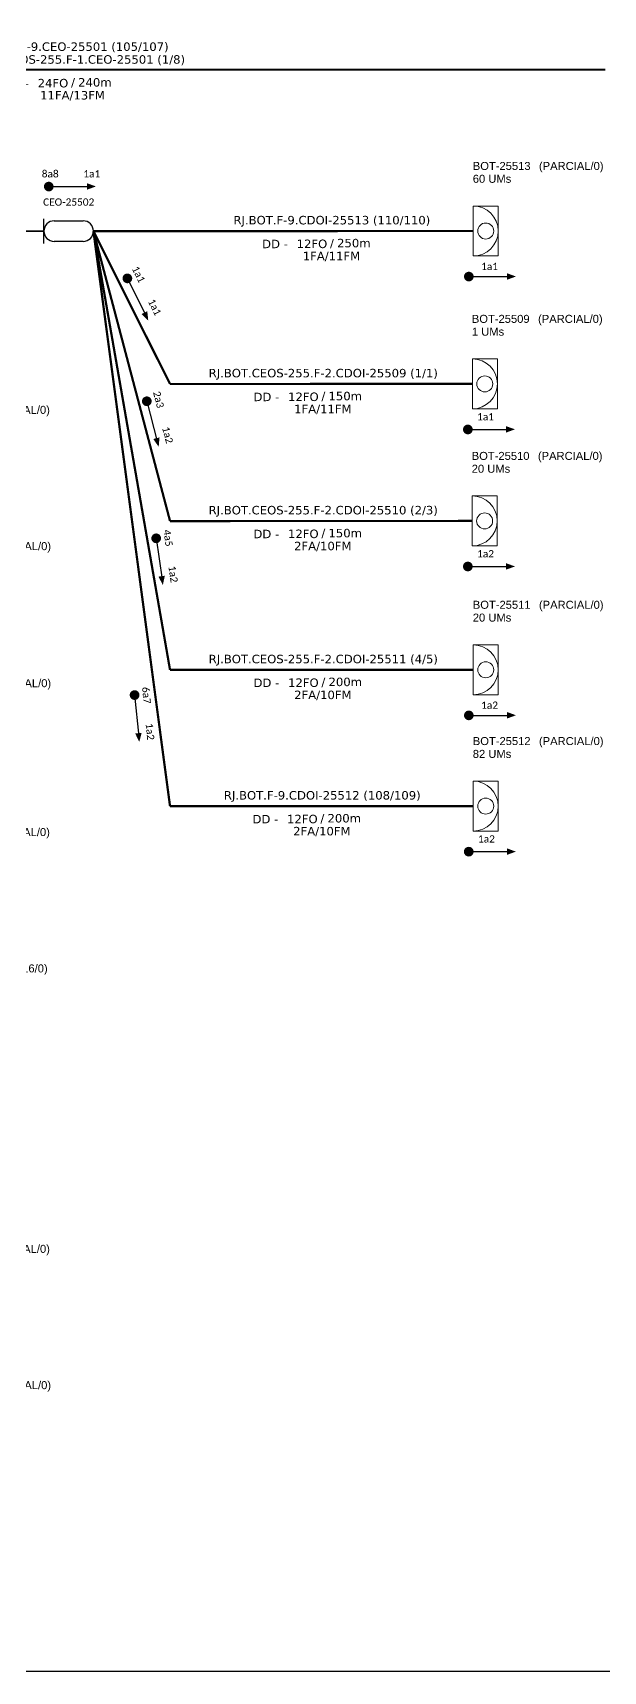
# Model space of a CAD drawing. Header units: metres. Extents: x 1 to 842, y 0 to 594.
# Drawn here: x 226.7 to 339.6, y 0.2 to 324.7 of the extents above; entities that cross this region are included whole.
import ezdxf
from ezdxf.enums import TextEntityAlignment as Align

# ---------------------------------------------------------------- set-up
doc = ezdxf.new("R2010")
doc.units = ezdxf.units.M
for name, color, linetype, lineweight in [("20.0-LEGENDA DOS CDO'S", 1, 'Continuous', 0), ('20.1-CDO_INTERIOR', 1, 'Continuous', 0), ('40.1-ETIQUETAS', 1, 'Continuous', 20)]:
    doc.layers.add(name, color=color, linetype=linetype, lineweight=lineweight)
for name, color, linetype in [('20.4-CEOS', 1, 'Continuous'), ('CAP a instalar', 1, 'Continuous'), ('CD de instalação futura', 8, 'Continuous'), ('SETA', 7, 'Continuous')]:
    doc.layers.add(name, color=color, linetype=linetype)
doc.styles.add('ARIAL', font='arial.ttf')
doc.styles.add('siredit', font='verdana.ttf')
doc.styles.get("Standard").update_dxf_attribs({"font": 'arial.ttf'})
doc.linetypes.add('FENCELINE1', pattern='A,0.25,-0.1,[133,ltypeshp.shx,S=0.1,R=0,X=-0.1,Y=0],-0.1,1', length=1.45)

# ---------------------------------------------------------------- blocks, each defined once
blk = doc.blocks.new('CDOI_INT')
at = {"layer": '20.1-CDO_INTERIOR', "color": 0, "lineweight": 18}
blk.add_lwpolyline([(4.25, -4.25), (4.25, 4.25), (0, 4.25), (0, -4.25)], close=True, dxfattribs=at)
blk.add_circle((2.12, 0), 1.36, dxfattribs=at)
blk.add_arc((0, 0), 4.25, 270, 90, dxfattribs=at)
at = {"layer": "20.0-LEGENDA DOS CDO'S", "color": 0, "style": 'ARIAL'}
for tag, p in [('CDO_N', (-0.08, 10.38)), ('SPLITER_1', (21.18, 10.38)), ('SURVEY', (-0.08, 8.2)), ('SPLITER_2', (21.19, 8.68)), ('SAP', (-0.08, 6.23)), ('1:XX', (5.94, -2.22)), ('UMS', (5.94, -4.24))]:
    blk.add_attdef(tag, p, '', height=1.36, dxfattribs=at)
blk.add_attdef('FIBRAS_UTILIZADAS', text='', height=1.36, dxfattribs=at).set_placement((15.34, 10.38), align=Align.CENTER)
blk = doc.blocks.new('ETIQUETA_RS5F')
at = {"layer": '40.1-ETIQUETAS', "color": 0, "style": 'siredit'}
blk.add_text('/', height=1.5, dxfattribs=at).set_placement((1.55, -1.95), align=Align.MIDDLE_RIGHT)
for tag, p in [('ETIQUETA_R_PRIMARIA', (1.18, 4.1)), ('ETIQUETA_R_SECUNDARIA', (1.18, 2.1)), ('F_ATIVAS/F_MORTAS', (1.11, -4.24))]:
    blk.add_attdef(tag, text='', height=1.5, dxfattribs=at).set_placement(p, align=Align.MIDDLE_CENTER)
for tag, p in [('TIPO_CABO', (-6.62, -2.12)), ('CAP_CABO', (0.37, -2.09))]:
    blk.add_attdef(tag, text='', height=1.5, dxfattribs=at).set_placement(p, align=Align.MIDDLE_RIGHT)
blk.add_attdef('METROS', text='', height=1.5, dxfattribs=at).set_placement((2.11, -1.95), align=Align.MIDDLE_LEFT)
for tag, p in [('FUSÃO_1', (0.82, -8.39)), ('FUSÃO_2', (0.82, -10.6)), ('FUSÃO_3', (0.82, -12.93)), ('FUSÃO_4', (0.82, -15.14)), ('FUSÃO_5', (0.82, -17.16))]:
    blk.add_attdef(tag, text='', height=1.5, dxfattribs=at).set_placement(p, align=Align.CENTER)

msp = doc.modelspace()

# ---------------------------------------------------------------- linework, layer by layer
at = {"color": 7}
msp.add_lwpolyline([(0.79, 0.21), (841.79, 0.21), (841.79, 594.21), (0.79, 594.21)], close=True, dxfattribs=at)
at = {"const_width": 0.958}
for points in [[(229.36, 294.22, 1), (230.31, 294.22, 1)], [(245.19, 276.47, 1), (245.61, 275.61, 1)], [(312.54, 276.4, 1), (313.49, 276.4, 1)], [(249.13, 252.17, 1), (249.37, 251.24, 1)], [(312.34, 246.12, 1), (313.3, 246.12, 1)], [(251.04, 225.04, 1), (251.17, 224.09, 1)], [(312.34, 218.98, 1), (313.3, 218.98, 1)], [(246.78, 194, 1), (246.88, 193.04, 1)], [(312.54, 189.5, 1), (313.49, 189.5, 1)], [(312.52, 162.51, 1), (313.48, 162.51, 1)]]:
    msp.add_lwpolyline(points, format="xyb", close=True, dxfattribs=at)
at = {"layer": '20.4-CEOS', "color": 7}
for p, q in [((230.91, 287.44), (236.64, 287.44)), ((236.64, 283.36), (230.91, 283.36))]:
    msp.add_line(p, q, dxfattribs=at)
msp.add_lwpolyline([(228.87, 282.94), (228.87, 287.86)], dxfattribs=at)
for centre, start, end in [((230.91, 285.4), 90, 270), ((236.64, 285.4), 270, 90)]:
    msp.add_arc(centre, 2.04, start, end, dxfattribs=at)
at = {"layer": 'CAP a instalar', "color": 7, "ltscale": 7, "const_width": 0.37}
for points in [[(108.88, 317.37), (340.04, 317.37)], [(141.12, 285.4), (228.87, 285.4)]]:
    msp.add_lwpolyline(points, dxfattribs=at)
at = {"layer": 'CAP a instalar', "color": 8, "ltscale": 7, "const_width": 0.447}
for points in [[(238.68, 285.4), (313.89, 285.42)], [(238.68, 285.4), (253.85, 255.12)], [(238.68, 285.4), (253.85, 227.98)], [(238.68, 285.4), (253.85, 198.5)], [(238.68, 285.4), (253.85, 171.5)], [(253.85, 255.12), (313.71, 255.14)], [(253.85, 227.98), (313.68, 228)], [(253.85, 198.5), (313.89, 198.52)], [(253.85, 171.5), (313.89, 171.53)]]:
    msp.add_lwpolyline(points, dxfattribs=at)
at = {"layer": 'SETA'}
for points in [[(229.84, 294.22), (238.07, 294.22)], [(245.4, 276.04), (249.05, 268.66)], [(313.02, 276.4), (321.25, 276.4)], [(249.25, 251.71), (251.31, 243.73)], [(312.82, 246.12), (321.06, 246.12)], [(251.1, 224.56), (252.27, 216.41)], [(312.82, 218.98), (321.06, 218.98)], [(246.83, 193.52), (247.64, 185.32)], [(313.02, 189.5), (321.25, 189.5)], [(313, 162.51), (321.24, 162.51)]]:
    msp.add_lwpolyline(points, dxfattribs=at)
for points in [[(237.41, 294.88), (239.17, 294.24), (237.41, 293.6)], [(320.59, 277.05), (322.35, 276.41), (320.59, 275.77)], [(249.34, 269.54), (249.54, 267.68), (248.19, 268.97)], [(320.39, 246.77), (322.15, 246.14), (320.39, 245.5)], [(251.77, 244.54), (251.6, 242.68), (250.54, 244.22)], [(320.39, 219.63), (322.15, 218.99), (320.39, 218.36)], [(252.82, 217.16), (252.43, 215.33), (251.55, 216.97)], [(320.59, 190.16), (322.35, 189.52), (320.59, 188.88)], [(248.22, 186.04), (247.76, 184.23), (246.95, 185.92)], [(320.58, 163.16), (322.33, 162.52), (320.58, 161.88)]]:
    msp.add_solid(points, dxfattribs=at)

# ---------------------------------------------------------------- block references
at = {"layer": 'CAP a instalar', "color": 7, "linetype": 'FENCELINE1', "ltscale": 7}
ref = msp.add_blockref('ETIQUETA_RS5F', (233.29, 317.04), dxfattribs=dict(at, xscale=1.117784433624116, yscale=1.117784433624972, zscale=1.117784433625199))
ref.add_attrib('ETIQUETA_R_PRIMARIA', 'RJ.BOT.F-9.CEO-25501 (105/107)', dxfattribs={"layer": '40.1-ETIQUETAS', "color": 0, "height": 1.6767, "style": 'siredit'}).set_placement((234.58, 321.93), align=Align.MIDDLE_CENTER)
ref.add_attrib('ETIQUETA_R_SECUNDARIA', 'RJ.BOT.CEOS-255.F-1.CEO-25501 (1/8)', dxfattribs={"layer": '40.1-ETIQUETAS', "color": 0, "height": 1.6767, "style": 'siredit'}).set_placement((234.62, 319.39), align=Align.MIDDLE_CENTER)
ref.add_attrib('TIPO_CABO', 'DD -', dxfattribs={"layer": '40.1-ETIQUETAS', "color": 0, "height": 1.677, "style": 'siredit'}).set_placement((225.9, 314.68), align=Align.MIDDLE_RIGHT)
ref.add_attrib('CAP_CABO', '24FO', dxfattribs={"layer": '40.1-ETIQUETAS', "color": 0, "height": 1.677, "style": 'siredit'}).set_placement((233.7, 314.7), align=Align.MIDDLE_RIGHT)
ref.add_attrib('METROS', '240m', dxfattribs={"layer": '40.1-ETIQUETAS', "color": 0, "height": 1.677, "style": 'siredit'}).set_placement((235.65, 314.86), align=Align.MIDDLE_LEFT)
ref.add_attrib('F_ATIVAS/F_MORTAS', '11FA/13FM', dxfattribs={"layer": '40.1-ETIQUETAS', "color": 0, "height": 1.677, "style": 'siredit'}).set_placement((234.54, 312.3), align=Align.MIDDLE_CENTER)
at = {"layer": 'CAP a instalar', "color": 8, "linetype": 'FENCELINE1', "ltscale": 7}
ref = msp.add_blockref('ETIQUETA_RS5F', (284.57, 285.21), dxfattribs=dict(at, xscale=1.117784433624116, yscale=1.117784433624972, zscale=1.117784433625199))
ref.add_attrib('ETIQUETA_R_SECUNDARIA', 'RJ.BOT.F-9.CDOI-25513 (110/110)', dxfattribs={"layer": '40.1-ETIQUETAS', "color": 0, "height": 1.6767, "style": 'siredit'}).set_placement((285.89, 287.57), align=Align.MIDDLE_CENTER)
ref.add_attrib('TIPO_CABO', 'DD -', dxfattribs={"layer": '40.1-ETIQUETAS', "color": 0, "height": 1.677, "style": 'siredit'}).set_placement((277.18, 282.85), align=Align.MIDDLE_RIGHT)
ref.add_attrib('CAP_CABO', '12FO', dxfattribs={"layer": '40.1-ETIQUETAS', "color": 0, "height": 1.677, "style": 'siredit'}).set_placement((284.98, 282.88), align=Align.MIDDLE_RIGHT)
ref.add_attrib('METROS', '250m', dxfattribs={"layer": '40.1-ETIQUETAS', "color": 0, "height": 1.677, "style": 'siredit'}).set_placement((286.93, 283.03), align=Align.MIDDLE_LEFT)
ref.add_attrib('F_ATIVAS/F_MORTAS', '1FA/11FM', dxfattribs={"layer": '40.1-ETIQUETAS', "color": 0, "height": 1.677, "style": 'siredit'}).set_placement((285.81, 280.47), align=Align.MIDDLE_CENTER)
ref = msp.add_blockref('ETIQUETA_RS5F', (282.87, 254.93), dxfattribs=dict(at, xscale=1.117784433624116, yscale=1.117784433624972, zscale=1.117784433625199))
ref.add_attrib('ETIQUETA_R_SECUNDARIA', 'RJ.BOT.CEOS-255.F-2.CDOI-25509 (1/1)', dxfattribs={"layer": '40.1-ETIQUETAS', "color": 0, "height": 1.6767, "style": 'siredit'}).set_placement((284.19, 257.28), align=Align.MIDDLE_CENTER)
ref.add_attrib('TIPO_CABO', 'DD -', dxfattribs={"layer": '40.1-ETIQUETAS', "color": 0, "height": 1.677, "style": 'siredit'}).set_placement((275.48, 252.56), align=Align.MIDDLE_RIGHT)
ref.add_attrib('CAP_CABO', '12FO', dxfattribs={"layer": '40.1-ETIQUETAS', "color": 0, "height": 1.677, "style": 'siredit'}).set_placement((283.28, 252.59), align=Align.MIDDLE_RIGHT)
ref.add_attrib('METROS', '150m', dxfattribs={"layer": '40.1-ETIQUETAS', "color": 0, "height": 1.677, "style": 'siredit'}).set_placement((285.23, 252.74), align=Align.MIDDLE_LEFT)
ref.add_attrib('F_ATIVAS/F_MORTAS', '1FA/11FM', dxfattribs={"layer": '40.1-ETIQUETAS', "color": 0, "height": 1.677, "style": 'siredit'}).set_placement((284.11, 250.18), align=Align.MIDDLE_CENTER)
ref = msp.add_blockref('ETIQUETA_RS5F', (282.86, 227.79), dxfattribs=dict(at, xscale=1.117784433624116, yscale=1.117784433624972, zscale=1.117784433625199))
ref.add_attrib('ETIQUETA_R_SECUNDARIA', 'RJ.BOT.CEOS-255.F-2.CDOI-25510 (2/3)', dxfattribs={"layer": '40.1-ETIQUETAS', "color": 0, "height": 1.6767, "style": 'siredit'}).set_placement((284.18, 230.14), align=Align.MIDDLE_CENTER)
ref.add_attrib('TIPO_CABO', 'DD -', dxfattribs={"layer": '40.1-ETIQUETAS', "color": 0, "height": 1.677, "style": 'siredit'}).set_placement((275.46, 225.42), align=Align.MIDDLE_RIGHT)
ref.add_attrib('CAP_CABO', '12FO', dxfattribs={"layer": '40.1-ETIQUETAS', "color": 0, "height": 1.677, "style": 'siredit'}).set_placement((283.27, 225.45), align=Align.MIDDLE_RIGHT)
ref.add_attrib('METROS', '150m', dxfattribs={"layer": '40.1-ETIQUETAS', "color": 0, "height": 1.677, "style": 'siredit'}).set_placement((285.22, 225.6), align=Align.MIDDLE_LEFT)
ref.add_attrib('F_ATIVAS/F_MORTAS', '2FA/10FM', dxfattribs={"layer": '40.1-ETIQUETAS', "color": 0, "height": 1.677, "style": 'siredit'}).set_placement((284.1, 223.04), align=Align.MIDDLE_CENTER)
ref = msp.add_blockref('ETIQUETA_RS5F', (282.87, 198.31), dxfattribs=dict(at, xscale=1.117784433624116, yscale=1.117784433624972, zscale=1.117784433625199))
ref.add_attrib('ETIQUETA_R_SECUNDARIA', 'RJ.BOT.CEOS-255.F-2.CDOI-25511 (4/5)', dxfattribs={"layer": '40.1-ETIQUETAS', "color": 0, "height": 1.6767, "style": 'siredit'}).set_placement((284.19, 200.66), align=Align.MIDDLE_CENTER)
ref.add_attrib('TIPO_CABO', 'DD -', dxfattribs={"layer": '40.1-ETIQUETAS', "color": 0, "height": 1.677, "style": 'siredit'}).set_placement((275.48, 195.95), align=Align.MIDDLE_RIGHT)
ref.add_attrib('CAP_CABO', '12FO', dxfattribs={"layer": '40.1-ETIQUETAS', "color": 0, "height": 1.677, "style": 'siredit'}).set_placement((283.28, 195.97), align=Align.MIDDLE_RIGHT)
ref.add_attrib('METROS', '200m', dxfattribs={"layer": '40.1-ETIQUETAS', "color": 0, "height": 1.677, "style": 'siredit'}).set_placement((285.23, 196.13), align=Align.MIDDLE_LEFT)
ref.add_attrib('F_ATIVAS/F_MORTAS', '2FA/10FM', dxfattribs={"layer": '40.1-ETIQUETAS', "color": 0, "height": 1.677, "style": 'siredit'}).set_placement((284.11, 193.56), align=Align.MIDDLE_CENTER)
ref = msp.add_blockref('ETIQUETA_RS5F', (282.67, 171.31), dxfattribs=dict(at, xscale=1.117784433624116, yscale=1.117784433624972, zscale=1.117784433625199))
ref.add_attrib('ETIQUETA_R_SECUNDARIA', 'RJ.BOT.F-9.CDOI-25512 (108/109)', dxfattribs={"layer": '40.1-ETIQUETAS', "color": 0, "height": 1.6767, "style": 'siredit'}).set_placement((283.99, 173.67), align=Align.MIDDLE_CENTER)
ref.add_attrib('TIPO_CABO', 'DD -', dxfattribs={"layer": '40.1-ETIQUETAS', "color": 0, "height": 1.677, "style": 'siredit'}).set_placement((275.28, 168.95), align=Align.MIDDLE_RIGHT)
ref.add_attrib('CAP_CABO', '12FO', dxfattribs={"layer": '40.1-ETIQUETAS', "color": 0, "height": 1.677, "style": 'siredit'}).set_placement((283.08, 168.98), align=Align.MIDDLE_RIGHT)
ref.add_attrib('METROS', '200m', dxfattribs={"layer": '40.1-ETIQUETAS', "color": 0, "height": 1.677, "style": 'siredit'}).set_placement((285.03, 169.13), align=Align.MIDDLE_LEFT)
ref.add_attrib('F_ATIVAS/F_MORTAS', '2FA/10FM', dxfattribs={"layer": '40.1-ETIQUETAS', "color": 0, "height": 1.677, "style": 'siredit'}).set_placement((283.91, 166.57), align=Align.MIDDLE_CENTER)
at = {"layer": 'CD de instalação futura', "color": 8, "ltscale": 11}
ref = msp.add_blockref('CDOI_INT', (313.89, 285.42), dxfattribs=dict(at, xscale=1.164757705477261, yscale=1.164757705477261, zscale=1.164757705477261))
ref.add_attrib('CDO_N', 'BOT-25513', (313.8, 297.51), dxfattribs={"layer": "20.0-LEGENDA DOS CDO'S", "color": 0, "height": 1.584, "style": 'ARIAL'})
ref.add_attrib('FIBRAS_UTILIZADAS', '     (PARCIAL/0)', dxfattribs={"layer": "20.0-LEGENDA DOS CDO'S", "color": 0, "height": 1.5844, "style": 'ARIAL'}).set_placement((331.76, 297.51), align=Align.CENTER)
ref.add_attrib('SURVEY', '60 UMs', (313.8, 294.97), dxfattribs={"layer": "20.0-LEGENDA DOS CDO'S", "color": 0, "height": 1.584, "style": 'ARIAL'})
ref = msp.add_blockref('CDOI_INT', (313.71, 255.14), dxfattribs=dict(at, xscale=1.164757705477261, yscale=1.164757705477261, zscale=1.164757705477261))
ref.add_attrib('CDO_N', 'BOT-25509', (313.61, 267.23), dxfattribs={"layer": "20.0-LEGENDA DOS CDO'S", "color": 0, "height": 1.584, "style": 'ARIAL'})
ref.add_attrib('FIBRAS_UTILIZADAS', '     (PARCIAL/0)', dxfattribs={"layer": "20.0-LEGENDA DOS CDO'S", "color": 0, "height": 1.5844, "style": 'ARIAL'}).set_placement((331.58, 267.23), align=Align.CENTER)
ref.add_attrib('SURVEY', '1 UMs', (313.62, 264.69), dxfattribs={"layer": "20.0-LEGENDA DOS CDO'S", "color": 0, "height": 1.584, "style": 'ARIAL'})
ref = msp.add_blockref('CDOI_INT', (204.27, 237.12), dxfattribs=dict(at, xscale=1.164757705477261, yscale=1.164757705477261, zscale=1.164757705477261))
ref.add_attrib('CDO_N', 'BOT-25514', (204.17, 249.21), dxfattribs={"layer": "20.0-LEGENDA DOS CDO'S", "color": 0, "height": 1.584, "style": 'ARIAL'})
ref.add_attrib('FIBRAS_UTILIZADAS', '     (PARCIAL/0)', dxfattribs={"layer": "20.0-LEGENDA DOS CDO'S", "color": 0, "height": 1.5844, "style": 'ARIAL'}).set_placement((222.13, 249.21), align=Align.CENTER)
ref.add_attrib('SURVEY', '1 UMs', (204.18, 246.67), dxfattribs={"layer": "20.0-LEGENDA DOS CDO'S", "color": 0, "height": 1.584, "style": 'ARIAL'})
ref = msp.add_blockref('CDOI_INT', (313.68, 228), dxfattribs=dict(at, xscale=1.164757705477261, yscale=1.164757705477261, zscale=1.164757705477261))
ref.add_attrib('CDO_N', 'BOT-25510', (313.59, 240.09), dxfattribs={"layer": "20.0-LEGENDA DOS CDO'S", "color": 0, "height": 1.584, "style": 'ARIAL'})
ref.add_attrib('FIBRAS_UTILIZADAS', '     (PARCIAL/0)', dxfattribs={"layer": "20.0-LEGENDA DOS CDO'S", "color": 0, "height": 1.5844, "style": 'ARIAL'}).set_placement((331.55, 240.09), align=Align.CENTER)
ref.add_attrib('SURVEY', '20 UMs', (313.59, 237.55), dxfattribs={"layer": "20.0-LEGENDA DOS CDO'S", "color": 0, "height": 1.584, "style": 'ARIAL'})
ref = msp.add_blockref('CDOI_INT', (204.5, 210.12), dxfattribs=dict(at, xscale=1.164757705477261, yscale=1.164757705477261, zscale=1.164757705477261))
ref.add_attrib('CDO_N', 'BOT-25515', (204.4, 222.22), dxfattribs={"layer": "20.0-LEGENDA DOS CDO'S", "color": 0, "height": 1.584, "style": 'ARIAL'})
ref.add_attrib('FIBRAS_UTILIZADAS', '     (PARCIAL/0)', dxfattribs={"layer": "20.0-LEGENDA DOS CDO'S", "color": 0, "height": 1.5844, "style": 'ARIAL'}).set_placement((222.36, 222.22), align=Align.CENTER)
ref.add_attrib('SURVEY', '42 UMs', (204.4, 219.68), dxfattribs={"layer": "20.0-LEGENDA DOS CDO'S", "color": 0, "height": 1.584, "style": 'ARIAL'})
ref = msp.add_blockref('CDOI_INT', (313.89, 198.52), dxfattribs=dict(at, xscale=1.164757705477261, yscale=1.164757705477261, zscale=1.164757705477261))
ref.add_attrib('CDO_N', 'BOT-25511', (313.8, 210.61), dxfattribs={"layer": "20.0-LEGENDA DOS CDO'S", "color": 0, "height": 1.584, "style": 'ARIAL'})
ref.add_attrib('FIBRAS_UTILIZADAS', '     (PARCIAL/0)', dxfattribs={"layer": "20.0-LEGENDA DOS CDO'S", "color": 0, "height": 1.5844, "style": 'ARIAL'}).set_placement((331.76, 210.61), align=Align.CENTER)
ref.add_attrib('SURVEY', '20 UMs', (313.8, 208.07), dxfattribs={"layer": "20.0-LEGENDA DOS CDO'S", "color": 0, "height": 1.584, "style": 'ARIAL'})
ref = msp.add_blockref('CDOI_INT', (204.51, 182.98), dxfattribs=dict(at, xscale=1.164757705477261, yscale=1.164757705477261, zscale=1.164757705477261))
ref.add_attrib('CDO_N', 'BOT-25516', (204.41, 195.08), dxfattribs={"layer": "20.0-LEGENDA DOS CDO'S", "color": 0, "height": 1.584, "style": 'ARIAL'})
ref.add_attrib('FIBRAS_UTILIZADAS', '     (PARCIAL/0)', dxfattribs={"layer": "20.0-LEGENDA DOS CDO'S", "color": 0, "height": 1.5844, "style": 'ARIAL'}).set_placement((222.38, 195.08), align=Align.CENTER)
ref.add_attrib('SURVEY', '41 UMs', (204.42, 192.54), dxfattribs={"layer": "20.0-LEGENDA DOS CDO'S", "color": 0, "height": 1.584, "style": 'ARIAL'})
ref = msp.add_blockref('CDOI_INT', (313.89, 171.53), dxfattribs=dict(at, xscale=1.164757705477261, yscale=1.164757705477261, zscale=1.164757705477261))
ref.add_attrib('CDO_N', 'BOT-25512', (313.8, 183.62), dxfattribs={"layer": "20.0-LEGENDA DOS CDO'S", "color": 0, "height": 1.584, "style": 'ARIAL'})
ref.add_attrib('FIBRAS_UTILIZADAS', '     (PARCIAL/0)', dxfattribs={"layer": "20.0-LEGENDA DOS CDO'S", "color": 0, "height": 1.5844, "style": 'ARIAL'}).set_placement((331.76, 183.62), align=Align.CENTER)
ref.add_attrib('SURVEY', '82 UMs', (313.8, 181.08), dxfattribs={"layer": "20.0-LEGENDA DOS CDO'S", "color": 0, "height": 1.584, "style": 'ARIAL'})
ref = msp.add_blockref('CDOI_INT', (204.27, 153.51), dxfattribs=dict(at, xscale=1.164757705477261, yscale=1.164757705477261, zscale=1.164757705477261))
ref.add_attrib('CDO_N', 'BOT-25517', (204.17, 165.6), dxfattribs={"layer": "20.0-LEGENDA DOS CDO'S", "color": 0, "height": 1.584, "style": 'ARIAL'})
ref.add_attrib('FIBRAS_UTILIZADAS', '     (PARCIAL/0)', dxfattribs={"layer": "20.0-LEGENDA DOS CDO'S", "color": 0, "height": 1.5844, "style": 'ARIAL'}).set_placement((222.13, 165.6), align=Align.CENTER)
ref.add_attrib('SURVEY', '36 UMs', (204.18, 163.06), dxfattribs={"layer": "20.0-LEGENDA DOS CDO'S", "color": 0, "height": 1.584, "style": 'ARIAL'})
at = {"layer": 'CD de instalação futura', "color": 1, "ltscale": 11}
ref = msp.add_blockref('CDOI_INT', (207.32, 126.51), dxfattribs=dict(at, xscale=1.164757705477261, yscale=1.164757705477261, zscale=1.164757705477261))
ref.add_attrib('CDO_N', 'BOT-25518', (207.23, 138.6), dxfattribs={"layer": "20.0-LEGENDA DOS CDO'S", "color": 0, "height": 1.584, "style": 'ARIAL'})
ref.add_attrib('FIBRAS_UTILIZADAS', '     (16/0)', dxfattribs={"layer": "20.0-LEGENDA DOS CDO'S", "color": 0, "height": 1.5844, "style": 'ARIAL'}).set_placement((225.19, 138.6), align=Align.CENTER)
ref.add_attrib('SURVEY', '36 UMs', (207.23, 136.06), dxfattribs={"layer": "20.0-LEGENDA DOS CDO'S", "color": 0, "height": 1.584, "style": 'ARIAL'})
at = {"layer": 'CD de instalação futura', "color": 8, "ltscale": 11}
ref = msp.add_blockref('CDOI_INT', (204.27, 70.97), dxfattribs=dict(at, xscale=1.164757705477261, yscale=1.164757705477261, zscale=1.164757705477261))
ref.add_attrib('CDO_N', 'BOT-25520', (204.17, 83.06), dxfattribs={"layer": "20.0-LEGENDA DOS CDO'S", "color": 0, "height": 1.584, "style": 'ARIAL'})
ref.add_attrib('FIBRAS_UTILIZADAS', '     (PARCIAL/0)', dxfattribs={"layer": "20.0-LEGENDA DOS CDO'S", "color": 0, "height": 1.5844, "style": 'ARIAL'}).set_placement((222.13, 83.06), align=Align.CENTER)
ref.add_attrib('SURVEY', '18 UMs', (204.18, 80.52), dxfattribs={"layer": "20.0-LEGENDA DOS CDO'S", "color": 0, "height": 1.584, "style": 'ARIAL'})
at = {"layer": 'CD de instalação futura', "color": 252, "ltscale": 11}
ref = msp.add_blockref('CDOI_INT', (204.5, 43.98), dxfattribs=dict(at, xscale=1.164757705477261, yscale=1.164757705477261, zscale=1.164757705477261))
ref.add_attrib('CDO_N', 'BOT-25521', (204.4, 56.07), dxfattribs={"layer": "20.0-LEGENDA DOS CDO'S", "color": 0, "height": 1.584, "style": 'ARIAL'})
ref.add_attrib('FIBRAS_UTILIZADAS', '     (PARCIAL/0)', dxfattribs={"layer": "20.0-LEGENDA DOS CDO'S", "color": 0, "height": 1.5844, "style": 'ARIAL'}).set_placement((222.36, 56.07), align=Align.CENTER)
ref.add_attrib('SURVEY', '81 UMs', (204.4, 53.53), dxfattribs={"layer": "20.0-LEGENDA DOS CDO'S", "color": 0, "height": 1.584, "style": 'ARIAL'})

# ---------------------------------------------------------------- texts
at = {"char_height": 1.4375, "width": 24.3018, "attachment_point": 5}
for s, insert in [('{\\fCalibri|b0|i0|c0|p34;\\C7;8a8}', (230.12, 296.74)), ('{\\fCalibri|b0|i0|c0|p34;\\C7;1a1}', (238.35, 296.74)), ('{\\fCalibri|b0|i0|c0|p34;\\C7;CEO-25502}', (233.78, 291.15)), ('{\\fCalibri|b0|i0|c0|p34;\\C7;1a1}', (317.12, 278.4)), ('{\\fCalibri|b0|i0|c0|p34;\\C7;1a1}', (316.32, 248.64)), ('{\\fCalibri|b0|i0|c0|p34;\\C7;1a2}', (316.32, 221.5)), ('{\\fCalibri|b0|i0|c0|p34;\\C7;1a2}', (317.12, 191.51)), ('{\\fCalibri|b0|i0|c0|p34;\\C7;1a2}', (316.5, 165.03))]:
    msp.add_mtext(s, dxfattribs=dict(at, insert=insert))
for s, insert, rotation in [('{\\fCalibri|b0|i0|c0|p34;\\C7;1a1}', (247.61, 276.83), 296.2851), ('{\\fCalibri|b0|i0|c0|p34;\\C7;1a1}', (250.8, 270.34), 296.2851), ('{\\fCalibri|b0|i0|c0|p34;\\C7;2a3}', (251.58, 252.03), 284.4878), ('{\\fCalibri|b0|i0|c0|p34;\\C7;1a2}', (253.37, 245.02), 284.4878), ('{\\fCalibri|b0|i0|c0|p34;\\C7;4a5}', (253.46, 224.63), 278.1158), ('{\\fCalibri|b0|i0|c0|p34;\\C7;1a2}', (254.46, 217.46), 278.1158), ('{\\fCalibri|b0|i0|c0|p34;\\C7;6a7}', (249.18, 193.48), 275.662), ('{\\fCalibri|b0|i0|c0|p34;\\C7;1a2}', (249.88, 186.28), 275.662)]:
    msp.add_mtext(s, dxfattribs=dict(at, insert=insert, rotation=rotation))

doc.saveas('drawing.dxf')
